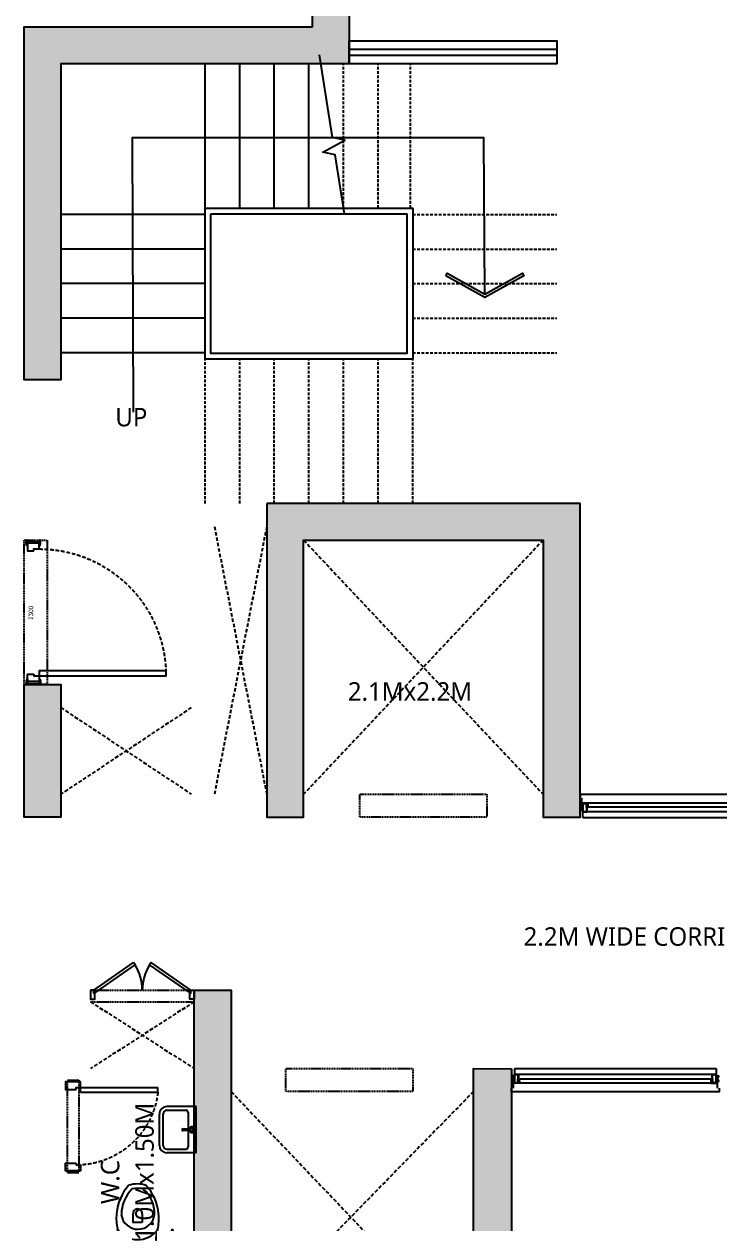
# Model space of a CAD drawing. Header units: millimetres. Extents: x 2061841 to 105821645, y -77612 to 48520811.
# Drawn here: x 105492140 to 105498165, y 48481912 to 48492313 of the extents above; entities that cross this region are included whole.
import ezdxf

# ---------------------------------------------------------------- set-up
doc = ezdxf.new("R2010")
doc.units = ezdxf.units.MM
doc.header["$LTSCALE"] = 10
doc.header["$MEASUREMENT"] = 0
doc.linetypes.add('HIDDEN', pattern=[0.375, 0.25, -0.125])
doc.linetypes.add('HIDDEN2', pattern=[4.7625, 3.175, -1.5875])
for name, color, linetype in [('A-ANNO-LABL', 140, 'Continuous'), ('A-ANNO-SYMB', 211, 'Continuous'), ('A-DOOR', 6, 'Continuous'), ('A-ELEV-HIDN', 54, 'HIDDEN2'), ('A-FLOR-STRS', 211, 'Continuous'), ('A-GLAZ-FRAM', 74, 'Continuous'), ('A-WALL', 3, 'Continuous'), ('A-WALL-CILL', 140, 'Continuous'), ('A-WALL-FNSH', 8, 'Continuous'), ('AP-SANR-FIXT', 74, 'Continuous'), ('AS-COLS', 2, 'Continuous'), ('S-OPENING', 6, 'Continuous'), ('xb_type d_second fl_typ_fl$0$A-DOOR', 8, 'Continuous'), ('xb_type d_second fl_typ_fl$0$A-WALL', 8, 'Continuous'), ('xr_TDT02_Toilet_01_settingout$0$A-ELEV-FINE', 8, 'Continuous')]:
    doc.layers.add(name, color=color, linetype=linetype)
doc.layers.add('A-FIRE DOOR', color=1, linetype='Continuous', true_color=0xff0000)
doc.layers.add('S-STRCOL HATCH', color=33, linetype='Continuous', lineweight=9)
doc.styles.add('Calibri Lt', font='calibril.ttf')
doc.styles.add('Lucida SU', font='l_10646.ttf')

# ---------------------------------------------------------------- blocks, each defined once
blk = doc.blocks.new('Win clip')
for points in [[(14, 1), (14, 9), (18, 9), (18, 8), (19, 8), (19, 9), (20, 9), (20, 10), (0, 10), (0, 0), (3, 0), (3, -1), (2, -1), (2, -2), (5, -2), (5, 0), (17, 0), (17, -1), (15, -1), (15, -2), (18, -2), (18, 1)], [(1, 9), (13, 9), (13, 1), (1, 1)]]:
    blk.add_lwpolyline(points, close=True)
at = {"layer": 'Defpoints'}
blk.add_line((28, 3), (22, 3), dxfattribs=at)
blk = doc.blocks.new('*U685')
at = {"color": 251}
for p, q in [((0, 87), (25, 87)), ((25, 87), (0, 37)), ((0, 87), (25, 37)), ((25, 37), (0, 37)), ((1799, 87), (1774, 87)), ((1774, 87), (1799, 37)), ((1799, 87), (1774, 37)), ((1774, 37), (1799, 37))]:
    blk.add_line(p, q, dxfattribs=at)
for p, q in [((60, 25), (1739, 25)), ((70, 100), (1739, 100)), ((70, 65), (1739, 65))]:
    blk.add_line(p, q)
for points in [[(62, 70), (62, 66), (55, 66), (55, 85), (59, 85), (59, 84), (60, 84), (60, 88), (59, 88), (59, 87), (55, 87), (55, 99), (59, 99), (59, 97), (60, 97), (60, 100), (25, 100), (25, 25), (60, 25), (60, 65), (70, 65), (70, 70)], [(69, 69), (68, 69), (68, 70), (70, 70), (68, 70), (68, 69), (69, 69), (69, 66), (63, 66), (63, 69)], [(1737, 70), (1737, 66), (1744, 66), (1744, 85), (1740, 85), (1740, 84), (1739, 84), (1739, 88), (1740, 88), (1740, 87), (1744, 87), (1744, 99), (1740, 99), (1740, 97), (1739, 97), (1739, 100), (1774, 100), (1774, 25), (1739, 25), (1739, 65), (1729, 65), (1729, 70)], [(1730, 69), (1731, 69), (1731, 70), (1729, 70), (1731, 70), (1731, 69), (1730, 69), (1730, 66), (1736, 66), (1736, 69)]]:
    blk.add_lwpolyline(points)
for points in [[(59, 26), (26, 26), (26, 99), (54, 99), (54, 65), (59, 65)], [(65, 80), (65, 79), (63, 79), (65, 79), (65, 80), (62, 80)], [(1735, 80), (1735, 79), (1736, 79), (1735, 79), (1735, 80), (1737, 80)], [(1740, 26), (1773, 26), (1773, 99), (1745, 99), (1745, 65), (1740, 65)]]:
    blk.add_lwpolyline(points, close=True)
at = {"layer": 'A-WALL-CILL'}
blk.add_line((1774, -25), (25, -25), dxfattribs=at)
blk.add_lwpolyline([(0, 145), (0, 175), (1799, 175), (1799, 145)], dxfattribs=at)
at = {"layer": 'A-WALL-FNSH'}
for p, q in [((15, 87), (15, 145)), ((1784, 87), (1784, 145)), ((25, -25), (25, 35)), ((1774, -25), (1774, 35))]:
    blk.add_line(p, q, dxfattribs=at)
at = {"rotation": 270}
blk.add_blockref('Win clip', (60, 100), dxfattribs=at)
at = {"xscale": -1, "rotation": 90}
blk.add_blockref('Win clip', (1739, 100), dxfattribs=at)
blk = doc.blocks.new('Door FHC')
for p, q in [((-1128, 9, 0), (-1145, -15, 0)), ((-1128, 9, 0), (-681, -301, 0)), ((-72, 10, 0), (-519, -301, 0)), ((-72, 10, 0), (-55, -15, 0)), ((-1145, -15, 0), (-698, -326, 0)), ((-55, -15, 0), (-502, -326, 0)), ((-698, -326, 0), (-681, -301, 0)), ((-519, -301, 0), (-502, -326, 0))]:
    blk.add_line(p, q)
at = {"elevation": 0}
for points in [[(-1185, -15), (-1185, 85), (-1135, 85), (-1135, 20), (-1145, 20), (-1145, -15)], [(-15, -15), (-15, 85), (-65, 85), (-65, 20), (-55, 20), (-55, -15)]]:
    blk.add_lwpolyline(points, close=True, dxfattribs=at)
for centre, start, end in [((-1145, -15, 0), 328.356, 0), ((-55, -15, 0), 179.9841, 211.6572)]:
    blk.add_arc(centre, 545, start, end)
blk = doc.blocks.new('xb_admin_0f$0$Door Bead')
for p, q in [((-22, 9), (-25, 9)), ((-25, 0), (-25, 9)), ((-25, 8), (-25, 0)), ((25, 0), (-25, 0)), ((10, 12), (-22, 12)), ((-22, 9), (-22, 12)), ((10, 8), (10, 12)), ((25, 6), (10, 8)), ((25, 0), (25, 6))]:
    blk.add_line(p, q)
blk = doc.blocks.new('xb_admin_0f$0$Door frame 100')
blk.add_lwpolyline([(65, 55), (50, 55), (50, 100), (0, 100), (0, 0), (65, 0)], close=True)
at = {"layer": 'A-WALL'}
blk.add_line((-15, 0), (-15, 100), dxfattribs=at)
blk.add_blockref('xb_admin_0f$0$Door Bead', (0, 100))
at = {"extrusion": (0, 0, -1), "zscale": -1, "rotation": 180}
blk.add_blockref('xb_admin_0f$0$Door Bead', (0, 0), dxfattribs=at)
blk = doc.blocks.new('xb_admin_0f$0$Door set 100 wvis1')
at = {"layer": 'A-FIRE DOOR'}
blk.add_lwpolyline([(100, -65), (1200, -65), (1200, -110), (100, -110)], close=True, dxfattribs=at)
at = {"layer": 'A-FIRE DOOR', "linetype": 'HIDDEN2'}
blk.add_arc((100, -65), 1100, 270, 357.6554, dxfattribs=at)
at = {"layer": 'A-FIRE DOOR', "rotation": 270}
blk.add_blockref('xb_admin_0f$0$Door frame 100', (0, -15), dxfattribs=at)
at = {"layer": 'A-FIRE DOOR', "xscale": -1, "rotation": 270}
blk.add_blockref('xb_admin_0f$0$Door frame 100', (0, -1215), dxfattribs=at)
at = {"layer": 'Defpoints', "style": 'Calibri Lt', "width": 0.9}
blk.add_text('1200', height=40, rotation=270, dxfattribs=at).set_placement((9, -548))
blk = doc.blocks.new('*U687')
at = {"color": 251}
for p, q in [((0, 88), (25, 88)), ((25, 88), (0, 38)), ((0, 88), (25, 38)), ((25, 38), (0, 38)), ((1500, 88), (1475, 88)), ((1475, 88), (1500, 38)), ((1500, 88), (1475, 38)), ((1475, 38), (1500, 38))]:
    blk.add_line(p, q, dxfattribs=at)
for p, q in [((60, 25), (1440, 25)), ((70, 100), (1440, 100)), ((70, 65), (1440, 65))]:
    blk.add_line(p, q)
for points in [[(62, 70), (62, 67), (55, 67), (55, 85), (59, 85), (59, 84), (60, 84), (60, 88), (59, 88), (59, 87), (55, 87), (55, 99), (59, 99), (59, 97), (60, 97), (60, 100), (25, 100), (25, 25), (60, 25), (60, 65), (70, 65), (70, 70)], [(69, 69), (68, 69), (68, 70), (70, 70), (68, 70), (68, 69), (69, 69), (69, 67), (63, 67), (63, 69)], [(1437, 70), (1437, 67), (1445, 67), (1445, 85), (1441, 85), (1441, 84), (1440, 84), (1440, 88), (1441, 88), (1441, 87), (1445, 87), (1445, 99), (1441, 99), (1441, 97), (1440, 97), (1440, 100), (1475, 100), (1475, 25), (1440, 25), (1440, 65), (1430, 65), (1430, 70)], [(1431, 69), (1432, 69), (1432, 70), (1430, 70), (1432, 70), (1432, 69), (1431, 69), (1431, 67), (1436, 67), (1436, 69)]]:
    blk.add_lwpolyline(points)
for points in [[(59, 26), (26, 26), (26, 99), (54, 99), (54, 65), (59, 65)], [(65, 80), (65, 79), (63, 79), (65, 79), (65, 80), (62, 80)], [(1435, 80), (1435, 79), (1436, 79), (1435, 79), (1435, 80), (1437, 80)], [(1441, 26), (1474, 26), (1474, 99), (1446, 99), (1446, 65), (1441, 65)]]:
    blk.add_lwpolyline(points, close=True)
at = {"layer": 'A-WALL-CILL'}
blk.add_line((1475, -25), (25, -25), dxfattribs=at)
blk.add_lwpolyline([(0, 145), (0, 175), (1500, 175), (1500, 145)], dxfattribs=at)
at = {"layer": 'A-WALL-FNSH'}
for p, q in [((15, 88), (15, 145)), ((1485, 88), (1485, 145)), ((25, -25), (25, 35)), ((1475, -25), (1475, 35))]:
    blk.add_line(p, q, dxfattribs=at)
at = {"rotation": 270}
blk.add_blockref('Win clip', (60, 100), dxfattribs=at)
at = {"xscale": -1, "rotation": 90}
blk.add_blockref('Win clip', (1440, 100), dxfattribs=at)
blk = doc.blocks.new('ST AR')
at = {"ltscale": 5}
blk.add_lwpolyline([(-3.97, 8.44), (-4.52, 8.13), (0, 0), (-4.52, -8.13), (-3.97, -8.44), (0.71, 0)], close=True, dxfattribs=at)
blk = doc.blocks.new('xr_TDT02_Toilet_01_settingout$0$wc')
at = {"layer": 'AP-SANR-FIXT', "ltscale": 0.2}
for p, q in [((20462, 4690), (20498, 4690)), ((20487, 4692), (20469, 4692)), ((20462, 4679), (20498, 4679)), ((20469, 4679), (20469, 4672)), ((20487, 4679), (20487, 4672)), ((20740, 4462), (20740, 4537)), ((20741, 4538), (20816, 4538)), ((20817, 4537), (20817, 4462))]:
    blk.add_line(p, q, dxfattribs=at)
for points in [[(20471, 4681, 0.336902), (20471, 4687), (20453, 4687, 0.507062), (20453, 4681)], [(20457, 4644, 0.066607), (20460, 4638, -0.017063), (20475, 4630, 0.066607), (20481, 4630, -0.017063), (20497, 4638, 0.066607), (20500, 4644, -0.017063), (20500, 4661, 0.066607), (20497, 4667, -0.017063), (20481, 4675, 0.066607), (20475, 4675, -0.017063), (20460, 4667, 0.066607), (20457, 4661, -0.017063)]]:
    blk.add_lwpolyline(points, format="xyb", close=True, dxfattribs=at)
for points in [[(20469, 4690), (20469, 4692), (20466, 4695), (20466, 4703), (20490, 4703), (20490, 4695), (20487, 4692), (20487, 4690)], [(20497, 4639), (20506, 4639), (20506, 4666), (20497, 4666)]]:
    blk.add_lwpolyline(points, dxfattribs=at)
for points in [[(20525, 4659, 0.260106), (20588, 4658, 0.770876), (20584, 4691, 0.197727), (20498, 4679), (20498, 4690, -0.200316), (20586, 4699, -0.713234), (20592, 4648, -0.235015), (20525, 4647)], [(20467, 4634, 0.031577), (20470, 4606, 0.908601), (20485, 4606, 0.031024), (20489, 4634)]]:
    blk.add_lwpolyline(points, format="xyb", dxfattribs=at)
blk.add_lwpolyline([(20506, 4644), (20525, 4644), (20525, 4661), (20506, 4661)], close=True, dxfattribs=at)
for centre, radius, start, end in [((20453, 4684), 9.98, 18.8114, 341.3896), ((20411, 4679), 209, 338.0884, 6.7012), ((20776, 4470), 216, 35.1758, 142.488), ((21292, 4686), 351, 177.1212, 195.1481), ((21075, 4501), 481, 167.8985, 184.8456), ((20776, 4451), 145, 8.367, 173.1296), ((20542, 4502), 421, 354.2574, 12.6405), ((20816, 4537), 1.26, 0, 90), ((21012, 4497), 417, 185.0763, 222.3), ((20902, 4455), 270, 177.2824, 230.2951), ((20778, 4458), 38.7, 173.1877, 6.8123), ((20601, 4472), 318, 314.8694, 359.9106), ((20528, 4501), 435, 318.9211, 354.5507), ((20780, 4451), 248, 251.889, 287.8168), ((20778, 4490), 248, 258.6146, 280.9392)]:
    blk.add_arc(centre, radius, start, end, dxfattribs=at)
blk.add_rational_spline([(21005, 4703), (21005, 4679), (21005, 4655), (21005, 4646), (21005, 4638), (21078, 4623), (21151, 4638), (21151, 4646), (21151, 4655), (21151, 4679), (21151, 4703)], [1, 1, 1, 1, 1, 0.980198019802, 1, 1, 1, 1, 1], degree=2, knots=[0, 0, 0, 1, 1, 2, 2, 2.398675, 2.398675, 3.398675, 3.398675, 4.398675, 4.398675, 4.398675], dxfattribs=at)
at = {"layer": 'AP-SANR-FIXT'}
blk.add_rational_spline([(21151, 4703), (21078, 4703), (21005, 4703), (21005, 4679), (21005, 4655), (21005, 4646), (21005, 4638), (21078, 4623), (21151, 4638), (21151, 4646), (21151, 4655), (21151, 4679), (21151, 4703)], [1, 1, 1, 1, 1, 1, 1, 0.980198019802, 1, 1, 1, 1, 1], degree=2, knots=[0, 0, 0, 1, 1, 2, 2, 3, 3, 3.398675, 3.398675, 4.398675, 4.398675, 5.398675, 5.398675, 5.398675], dxfattribs=at)
blk = doc.blocks.new('*U732')
for p, q in [((250, -25), (-250, -25)), ((-250, -25), (-250, -345)), ((-185, -114), (185, -114)), ((-10, -170), (-10, -82)), ((10, -82), (10, -170)), ((250, -25), (250, -345)), ((-210, -345), (-210, -139)), ((210, -345), (210, -139)), ((170, -385), (-170, -385)), ((170, -425), (-170, -425))]:
    blk.add_line(p, q)
for centre, radius, start, end in [((-185, -139), 25.4, 90, 180), ((0, -72), 30.1, 288.9249, 251.0751), ((0, -71), 14.7, 311.8118, 228.1882), ((185, -139), 25.4, 360, 90), ((0, -170), 9.77, 180, 0), ((-170, -345), 80, 180, 270), ((-170, -345), 40, 180, 270), ((170, -345), 40, 270, 0), ((170, -345), 80, 270, 0)]:
    blk.add_arc(centre, radius, start, end)
blk = doc.blocks.new('xb_type d_second fl_typ_fl$0$Door frame 100wall')
blk.add_lwpolyline([(-80, 75), (-65, 75), (-65, 115), (-15, 115), (-15, -15), (-80, -15)], close=True)
at = {"layer": 'xb_type d_second fl_typ_fl$0$A-WALL'}
blk.add_line((0, 0), (0, 100), dxfattribs=at)
blk = doc.blocks.new('xb_type d_second fl_typ_fl$0$toilet door')
at = {"layer": 'A-ELEV-HIDN'}
blk.add_arc((-1763, 7053), 711, 96.4703, 177.0071, dxfattribs=at)
at = {"layer": 'xb_type d_second fl_typ_fl$0$A-DOOR'}
for p, q in [((-1843, 7090), (-1843, 7759)), ((-1843, 7759), (-1803, 7759)), ((-1803, 7090), (-1803, 7759)), ((-1843, 7090), (-1803, 7090))]:
    blk.add_line(p, q, dxfattribs=at)
at = {"layer": 'xb_type d_second fl_typ_fl$0$A-DOOR', "xscale": -1}
blk.add_blockref('xb_type d_second fl_typ_fl$0$Door frame 100wall', (-2538, 6975), dxfattribs=at)
at = {"layer": 'xb_type d_second fl_typ_fl$0$A-DOOR'}
blk.add_blockref('xb_type d_second fl_typ_fl$0$Door frame 100wall', (-1738, 6975), dxfattribs=at)
blk = doc.blocks.new('TOWER-A TYPICAL FLOOR FRAMING PLAN N')
at = {"layer": 'S-STRCOL HATCH'}
h = blk.add_hatch(color=256, dxfattribs=at)
h.dxf.hatch_style = 1
h.paths.add_polyline_path([(102729139.9, 48590302.5), (102729459.9, 48590302.5), (102731639.9, 48590302.5), (102731639.9, 48592882.5), (102731959.9, 48592882.5), (102731959.9, 48589982.5), (102729459.9, 48589982.5), (102729459.9, 48587242.5), (102729139.9, 48587242.5)])
h = blk.add_hatch(color=256, dxfattribs=at)
h.dxf.hatch_style = 1
h.paths.add_polyline_path([(102731959.9, 48589982.5), (102731639.9, 48589982.5), (102731639.9, 48589982.5)])
h = blk.add_hatch(color=256, dxfattribs=at)
h.dxf.hatch_style = 1
h.paths.add_polyline_path([(102731244.1, 48586172.6), (102731244.1, 48583452.6), (102731564.1, 48583452.6), (102731564.1, 48585853.3), (102733639.9, 48585853.3), (102733639.9, 48583453.2), (102733959.9, 48583453.2), (102733959.9, 48586173.3), (102733959.9, 48586172.6), (102733639.9, 48586172.6)])
h = blk.add_hatch(color=256, dxfattribs=at)
h.dxf.hatch_style = 1
h.paths.add_polyline_path([(102729139.9, 48584603.3), (102729459.9, 48584603.3), (102729459.9, 48583453.3), (102729139.9, 48583453.3)])
h = blk.add_hatch(color=256, dxfattribs=at)
h.dxf.hatch_style = 1
h.paths.add_polyline_path([(102733365.7, 48581273.8), (102733365.7, 48578553.2), (102730615.7, 48578553.2), (102730615.7, 48581953.9), (102730935.7, 48581953.9), (102730935.7, 48578873.2), (102733035.7, 48578873.2), (102733035.7, 48581273.8)])
at = {"layer": 'A-ANNO-SYMB'}
blk.add_lwpolyline([(102731917.9, 48588681.3), (102731837.2, 48589195.1), (102731729.7, 48589216.3), (102731921.7, 48589322.1), (102731814.2, 48589343.3), (102731700.5, 48590061)], dxfattribs=at)
at = {"layer": 'A-ANNO-SYMB', "elevation": 0}
blk.add_lwpolyline([(102733134.9, 48587986.4), (102733125.9, 48589340), (102730076.9, 48589340), (102730084.9, 48586963.2)], dxfattribs=at)
at = {"layer": 'A-ELEV-HIDN'}
for p, q in [((102730789.9, 48585972.6), (102731244.1, 48583652.6)), ((102731244.1, 48585972.6), (102730789.9, 48583652.6)), ((102731564.1, 48585853.2, 0), (102733639.9, 48583652.6, 0)), ((102733639.9, 48585853.2, 0), (102731564.1, 48583652.6)), ((102729459.9, 48584402.6, 0), (102730589.9, 48583652.6)), ((102730589.9, 48584402.6, 0), (102729459.9, 48583652.6, 0)), ((102729715.7, 48581853.2), (102730615.7, 48581273.1)), ((102730615.7, 48581853.2), (102729715.7, 48581273.1))]:
    blk.add_line(p, q, dxfattribs=at)
at = {"layer": 'A-ELEV-HIDN', "ltscale": 0.3}
for p, q in [((102729715.7, 48581953.2), (102730615.7, 48581953.2)), ((102729715.7, 48581853.2), (102730615.7, 48581853.2))]:
    blk.add_line(p, q, dxfattribs=at)
at = {"layer": 'A-ELEV-HIDN', "ltscale": 0.3, "elevation": 0}
for points in [[(102729339.9, 48584602.6), (102729139.9, 48584602.6), (102729139.9, 48585852.6), (102729339.9, 48585852.6)], [(102731410.7, 48581274), (102732510.7, 48581274), (102732510.7, 48581074), (102731410.7, 48581074)]]:
    blk.add_lwpolyline(points, close=True, dxfattribs=at)
at = {"layer": 'A-ELEV-HIDN', "ltscale": 0.3}
for points in [[(102732052, 48583652.6), (102733152, 48583652.6), (102733152, 48583453.2), (102732052, 48583453.2)], [(102729515.7, 48581173.1), (102729615.7, 48581173.1), (102729615.7, 48580373.1), (102729515.7, 48580373.1)]]:
    blk.add_lwpolyline(points, close=True, dxfattribs=at)
at = {"layer": 'A-ELEV-HIDN'}
for points in [[(102733035.7, 48581074), (102730885.7, 48578874)], [(102730935.7, 48581074), (102733035.7, 48578873.1)]]:
    blk.add_lwpolyline(points, dxfattribs=at)
at = {"layer": 'A-FLOR-STRS'}
for p, q in [((102730709.9, 48588732.5), (102730709.9, 48589982.5)), ((102731009.9, 48588732.5), (102731009.9, 48589982.5)), ((102731309.9, 48588732.5), (102731309.9, 48589982.5)), ((102731609.9, 48588732.5), (102731609.9, 48589982.5)), ((102730709.9, 48588677.5), (102729459.9, 48588677.5, 0)), ((102730709.9, 48588377.5), (102729459.9, 48588377.5, 0)), ((102730709.9, 48588077.5), (102729459.9, 48588077.5, 0)), ((102730709.9, 48587777.5), (102729459.9, 48587777.5, 0)), ((102730709.9, 48587477.5), (102729459.9, 48587477.5, 0))]:
    blk.add_line(p, q, dxfattribs=at)
at = {"layer": 'A-FLOR-STRS', "linetype": 'HIDDEN', "ltscale": 10}
for p, q in [((102731909.9, 48588732.5), (102731909.9, 48589982.5)), ((102732209.9, 48588732.5), (102732209.9, 48589982.5)), ((102732489.9, 48588732.5), (102732489.9, 48589982.5)), ((102732509.9, 48588677.5), (102733759.9, 48588677.5)), ((102732509.9, 48588377.5), (102733759.9, 48588377.5)), ((102732509.9, 48588077.5), (102733759.9, 48588077.5)), ((102732509.9, 48587777.5), (102733759.9, 48587777.5)), ((102732509.9, 48587477.5), (102733759.9, 48587477.5)), ((102730709.9, 48586172.6), (102730709.9, 48587422.6)), ((102731009.9, 48586172.6), (102731009.9, 48587422.6)), ((102731309.9, 48586172.6), (102731309.9, 48587422.6)), ((102731609.9, 48586172.6), (102731609.9, 48587422.6)), ((102731909.9, 48586172.6), (102731909.9, 48587422.6)), ((102732209.9, 48586172.6), (102732209.9, 48587422.6)), ((102732509.9, 48586172.6), (102732509.9, 48587422.6))]:
    blk.add_line(p, q, dxfattribs=at)
at = {"layer": 'A-FLOR-STRS'}
for points in [[(102730709.9, 48588732.5), (102732509.9, 48588732.5), (102732509.9, 48587422.6), (102730709.9, 48587422.6)], [(102730759.9, 48588682.5), (102732459.9, 48588682.5), (102732459.9, 48587472.6), (102730759.9, 48587472.6)]]:
    blk.add_lwpolyline(points, close=True, dxfattribs=at)
at = {"layer": 'A-GLAZ-FRAM', "elevation": 0}
for points in [[(102733759.9, 48590107.5), (102731959.9, 48590107.5)], [(102731959.9, 48590057.5), (102733759.9, 48590057.6)]]:
    blk.add_lwpolyline(points, dxfattribs=at)
at = {"layer": 'A-WALL-CILL', "elevation": 0}
blk.add_lwpolyline([(102731959.9, 48590182.5), (102733759.9, 48590182.5), (102733759.9, 48589982.5), (102731959.9, 48589982.5)], close=True, dxfattribs=at)
at = {"layer": 'AS-COLS', "elevation": 0}
for points in [[(102731639.9, 48590302.5), (102731639.9, 48593003.1), (102731959.9, 48593003.1), (102731959.9, 48589982.5), (102729459.9, 48589982.5), (102729459.9, 48587242.5), (102729139.9, 48587242.5), (102729139.9, 48590302.5)], [(102729139.9, 48584602.6), (102729459.9, 48584602.6), (102729459.9, 48583452.6), (102729139.9, 48583452.6)], [(102733365.7, 48581272.8), (102733365.7, 48578552.5), (102730615.7, 48578552.5), (102730615.7, 48581953.2), (102730935.7, 48581953.2), (102730935.7, 48578872.5), (102733035.7, 48578873.1), (102733035.7, 48581273.4)]]:
    blk.add_lwpolyline(points, close=True, dxfattribs=at)
at = {"layer": 'AS-COLS'}
blk.add_lwpolyline([(102731244.1, 48586172.6), (102731244.1, 48583452.6), (102731564.1, 48583452.6), (102731564.1, 48585852.6), (102733639.9, 48585852.6), (102733639.9, 48583453.2), (102733959.9, 48583453.2), (102733959.9, 48586172.6), (102733959.9, 48586172.6), (102733639.9, 48586172.6), (102733639.9, 48586172.6)], close=True, dxfattribs=at)
at = {"layer": 'A-ANNO-SYMB', "xscale": -40, "yscale": 40, "zscale": 40, "rotation": 89.99999999999994}
blk.add_blockref('ST AR', (102733134.9, 48587986.4), dxfattribs=at)
at = {"layer": 'A-DOOR', "xscale": 0.769230761966821, "yscale": 0.769230761966821, "zscale": 0.769230761966821, "rotation": 180}
blk.add_blockref('Door FHC', (102729704.1, 48581941.6, 0), dxfattribs=at)
at = {"layer": 'A-DOOR', "xscale": -1, "rotation": 270}
blk.add_blockref('xb_type d_second fl_typ_fl$0$toilet door', (102722540.7, 48582911.5), dxfattribs=at)
at = {"layer": 'A-FIRE DOOR', "xscale": -1, "rotation": 180}
blk.add_blockref('xb_admin_0f$0$Door set 100 wvis1', (102729170.9, 48584612.6), dxfattribs=at)
at = {"layer": 'A-GLAZ-FRAM', "xscale": -1, "rotation": 0.003185008735379215}
blk.add_blockref('*U687', (102735459.9, 48583473.9, 0), dxfattribs=at)
at = {"layer": 'A-GLAZ-FRAM', "rotation": 179.9968149912646}
blk.add_blockref('*U685', (102735164.9, 48581248.1), dxfattribs=at)
at = {"layer": 'AP-SANR-FIXT', "xscale": 0.8000000000000032, "yscale": 0.8000000000000032, "zscale": 0.8000000000000032, "rotation": 270}
blk.add_blockref('*U732', (102730653.5, 48580743.9), dxfattribs=at)
at = {"layer": 'xr_TDT02_Toilet_01_settingout$0$A-ELEV-FINE', "linetype": 'Continuous', "rotation": 180}
blk.add_blockref('xr_TDT02_Toilet_01_settingout$0$wc', (102750903, 48584476.9), dxfattribs=at)
at = {"layer": 'A-ANNO-LABL', "style": 'Lucida SU'}
for s, p in [('UP', (102729931.2, 48586840.5, 1659.2)), ('2.1Mx2.2M', (102731947.2, 48584463.1, 0)), ('2.2M WIDE CORRIDOR', (102733470.9, 48582338.5))]:
    blk.add_text(s, height=160, dxfattribs=at).set_placement(p)
for s, p in [('1.0Mx1.50M', (102730264.5, 48579781.9, 207.4)), ('W.C', (102729966, 48580099.3, 207.4))]:
    blk.add_text(s, height=160, rotation=90, dxfattribs=at).set_placement(p)

msp = doc.modelspace()

# ---------------------------------------------------------------- block references
at = {"layer": 'S-OPENING'}
msp.add_blockref('TOWER-A TYPICAL FLOOR FRAMING PLAN N', (2763000.3, -98014.7), dxfattribs=at)

doc.saveas('drawing.dxf')
